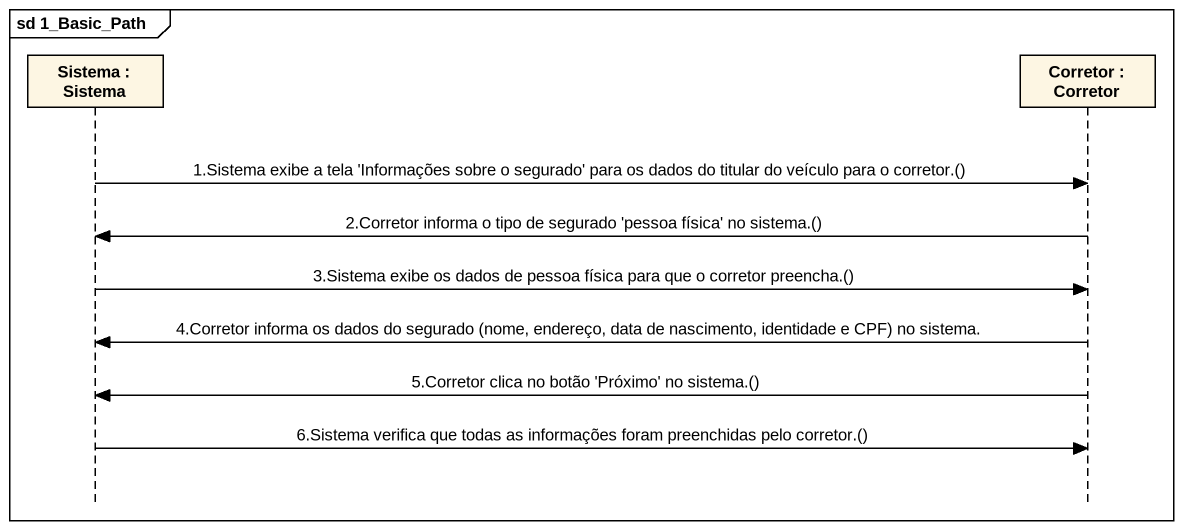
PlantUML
@startuml
mainframe sd 1_Basic_Path
hide footbox
participant "Sistema : Sistema" as Sistema
participant "Corretor : Corretor" as Corretor

Sistema -> Corretor : 1.Sistema exibe a tela 'Informações sobre o segurado' para os dados do titular do veículo para o corretor.()
Corretor -> Sistema : 2.Corretor informa o tipo de segurado 'pessoa física' no sistema.()
Sistema -> Corretor : 3.Sistema exibe os dados de pessoa física para que o corretor preencha.()
Corretor -> Sistema : 4.Corretor informa os dados do segurado (nome, endereço, data de nascimento, identidade e CPF) no sistema.
Corretor -> Sistema : 5.Corretor clica no botão 'Próximo' no sistema.()
Sistema -> Corretor : 6.Sistema verifica que todas as informações foram preenchidas pelo corretor.()
@enduml
